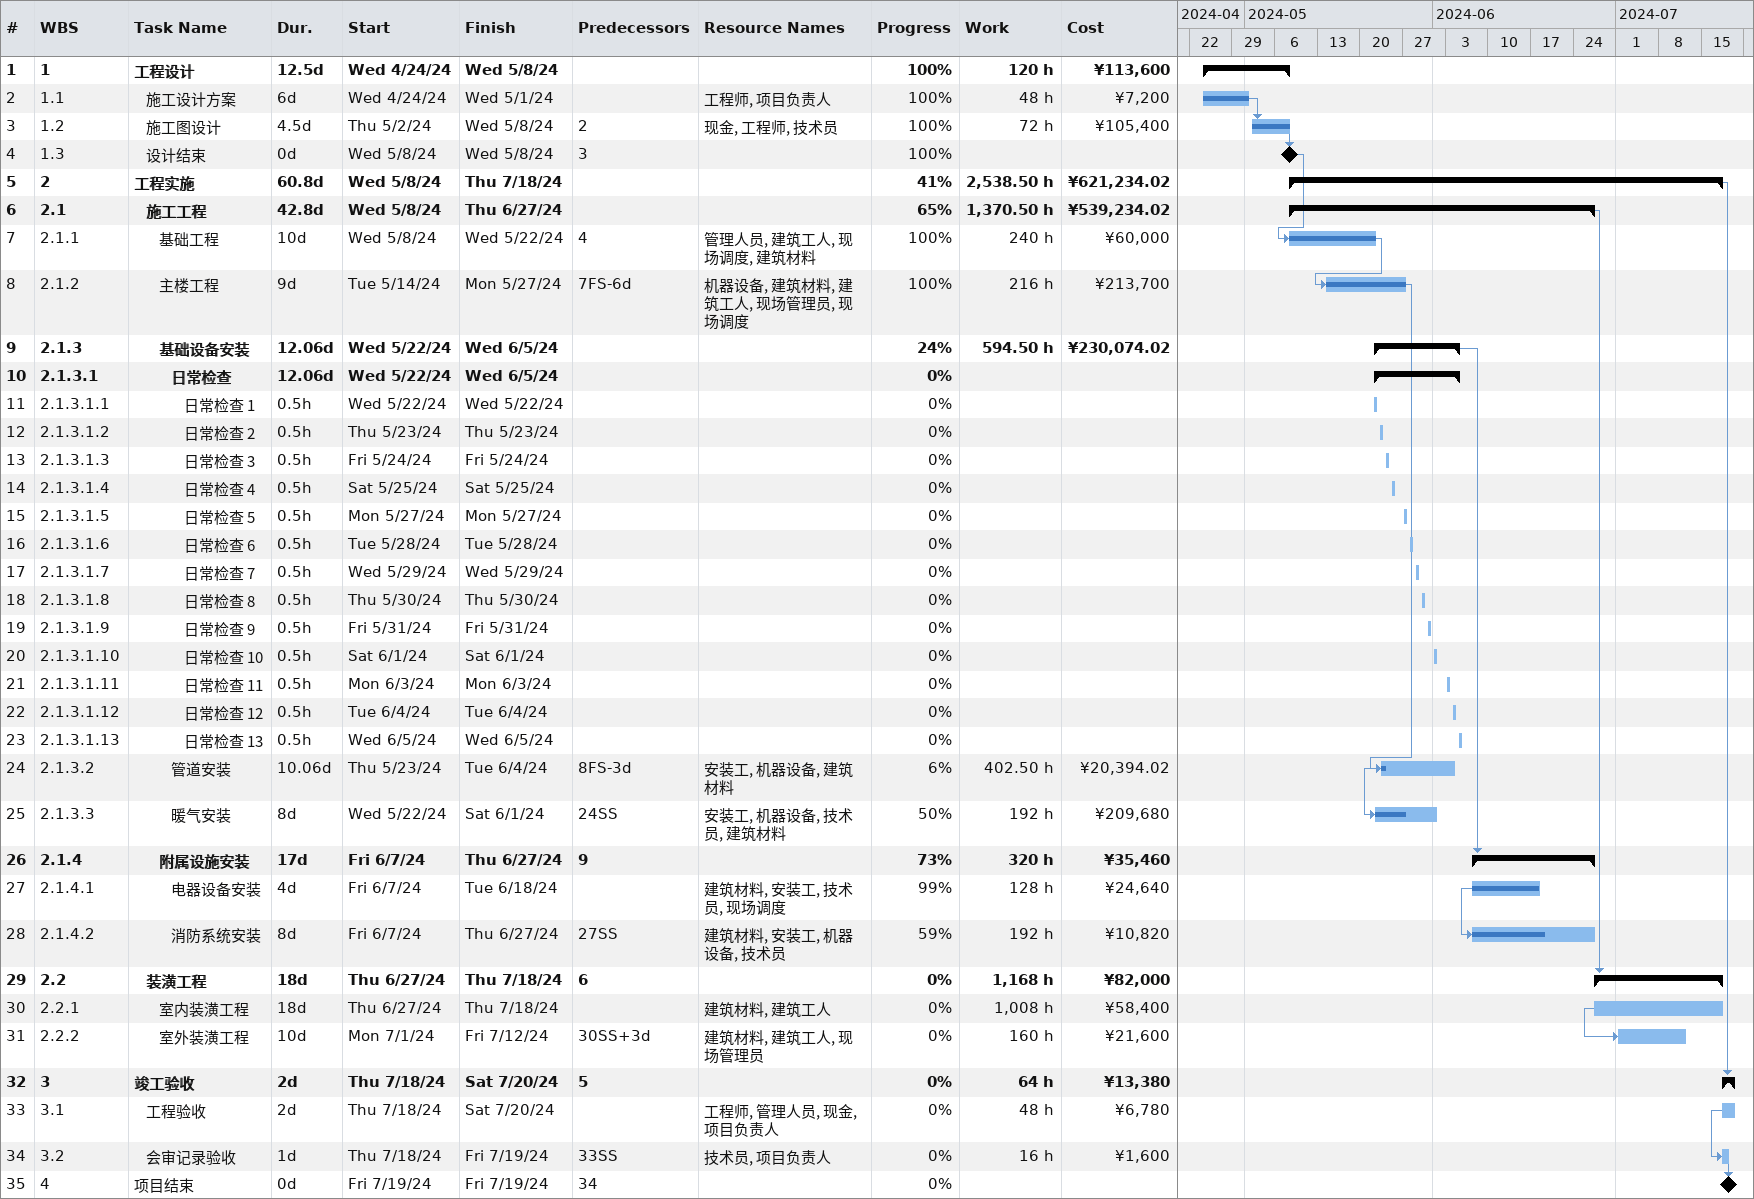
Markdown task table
| ID | WBS | Task | Duration | Start | Finish | Predecessors | Resources | % complete | Work (h) | Cost (¥) |
|---|---|---|---|---|---|---|---|---|---|---|
| 1 | 1 | **工程设计** | 12.5d | 2024-04-24 | 2024-05-08 |  |  | 100 | 120 | 113600 |
| 2 | 1.1 | 施工设计方案 | 6d | 2024-04-24 | 2024-05-01 |  | 工程师, 项目负责人 | 100 | 48 | 7200 |
| 3 | 1.2 | 施工图设计 | 4.5d | 2024-05-02 | 2024-05-08 | 2 | 现金, 工程师, 技术员 | 100 | 72 | 105400 |
| 4 | 1.3 | 设计结束 | 0d | 2024-05-08 | 2024-05-08 | 3 |  | 100 |  |  |
| 5 | 2 | **工程实施** | 60.8d | 2024-05-08 | 2024-07-18 |  |  | 41 | 2538.50 | 621234.02 |
| 6 | 2.1 | **施工工程** | 42.8d | 2024-05-08 | 2024-06-27 |  |  | 65 | 1370.50 | 539234.02 |
| 7 | 2.1.1 | 基础工程 | 10d | 2024-05-08 | 2024-05-22 | 4 | 管理人员, 建筑工人, 现场调度, 建筑材料 | 100 | 240 | 60000 |
| 8 | 2.1.2 | 主楼工程 | 9d | 2024-05-14 | 2024-05-27 | 7FS-6d | 机器设备, 建筑材料, 建筑工人, 现场管理员, 现场调度 | 100 | 216 | 213700 |
| 9 | 2.1.3 | **基础设备安装** | 12.06d | 2024-05-22 | 2024-06-05 |  |  | 24 | 594.50 | 230074.02 |
| 10 | 2.1.3.1 | **日常检查** | 12.06d | 2024-05-22 | 2024-06-05 |  |  | 0 |  |  |
| 11 | 2.1.3.1.1 | 日常检查 1 | 0.5h | 2024-05-22 | 2024-05-22 |  |  | 0 |  |  |
| 12 | 2.1.3.1.2 | 日常检查 2 | 0.5h | 2024-05-23 | 2024-05-23 |  |  | 0 |  |  |
| 13 | 2.1.3.1.3 | 日常检查 3 | 0.5h | 2024-05-24 | 2024-05-24 |  |  | 0 |  |  |
| 14 | 2.1.3.1.4 | 日常检查 4 | 0.5h | 2024-05-25 | 2024-05-25 |  |  | 0 |  |  |
| 15 | 2.1.3.1.5 | 日常检查 5 | 0.5h | 2024-05-27 | 2024-05-27 |  |  | 0 |  |  |
| 16 | 2.1.3.1.6 | 日常检查 6 | 0.5h | 2024-05-28 | 2024-05-28 |  |  | 0 |  |  |
| 17 | 2.1.3.1.7 | 日常检查 7 | 0.5h | 2024-05-29 | 2024-05-29 |  |  | 0 |  |  |
| 18 | 2.1.3.1.8 | 日常检查 8 | 0.5h | 2024-05-30 | 2024-05-30 |  |  | 0 |  |  |
| 19 | 2.1.3.1.9 | 日常检查 9 | 0.5h | 2024-05-31 | 2024-05-31 |  |  | 0 |  |  |
| 20 | 2.1.3.1.10 | 日常检查 10 | 0.5h | 2024-06-01 | 2024-06-01 |  |  | 0 |  |  |
| 21 | 2.1.3.1.11 | 日常检查 11 | 0.5h | 2024-06-03 | 2024-06-03 |  |  | 0 |  |  |
| 22 | 2.1.3.1.12 | 日常检查 12 | 0.5h | 2024-06-04 | 2024-06-04 |  |  | 0 |  |  |
| 23 | 2.1.3.1.13 | 日常检查 13 | 0.5h | 2024-06-05 | 2024-06-05 |  |  | 0 |  |  |
| 24 | 2.1.3.2 | 管道安装 | 10.06d | 2024-05-23 | 2024-06-04 | 8FS-3d | 安装工, 机器设备, 建筑材料 | 6 | 402.50 | 20394.02 |
| 25 | 2.1.3.3 | 暖气安装 | 8d | 2024-05-22 | 2024-06-01 | 24SS | 安装工, 机器设备, 技术员, 建筑材料 | 50 | 192 | 209680 |
| 26 | 2.1.4 | **附属设施安装** | 17d | 2024-06-07 | 2024-06-27 | 9 |  | 73 | 320 | 35460 |
| 27 | 2.1.4.1 | 电器设备安装 | 4d | 2024-06-07 | 2024-06-18 |  | 建筑材料, 安装工, 技术员, 现场调度 | 99 | 128 | 24640 |
| 28 | 2.1.4.2 | 消防系统安装 | 8d | 2024-06-07 | 2024-06-27 | 27SS | 建筑材料, 安装工, 机器设备, 技术员 | 59 | 192 | 10820 |
| 29 | 2.2 | **装潢工程** | 18d | 2024-06-27 | 2024-07-18 | 6 |  | 0 | 1168 | 82000 |
| 30 | 2.2.1 | 室内装潢工程 | 18d | 2024-06-27 | 2024-07-18 |  | 建筑材料, 建筑工人 | 0 | 1008 | 58400 |
| 31 | 2.2.2 | 室外装潢工程 | 10d | 2024-07-01 | 2024-07-12 | 30SS+3d | 建筑材料, 建筑工人, 现场管理员 | 0 | 160 | 21600 |
| 32 | 3 | **竣工验收** | 2d | 2024-07-18 | 2024-07-20 | 5 |  | 0 | 64 | 13380 |
| 33 | 3.1 | 工程验收 | 2d | 2024-07-18 | 2024-07-20 |  | 工程师, 管理人员, 现金, 项目负责人 | 0 | 48 | 6780 |
| 34 | 3.2 | 会审记录验收 | 1d | 2024-07-18 | 2024-07-19 | 33SS | 技术员, 项目负责人 | 0 | 16 | 1600 |
| 35 | 4 | 项目结束 | 0d | 2024-07-19 | 2024-07-19 | 34 |  | 0 |  |  |
